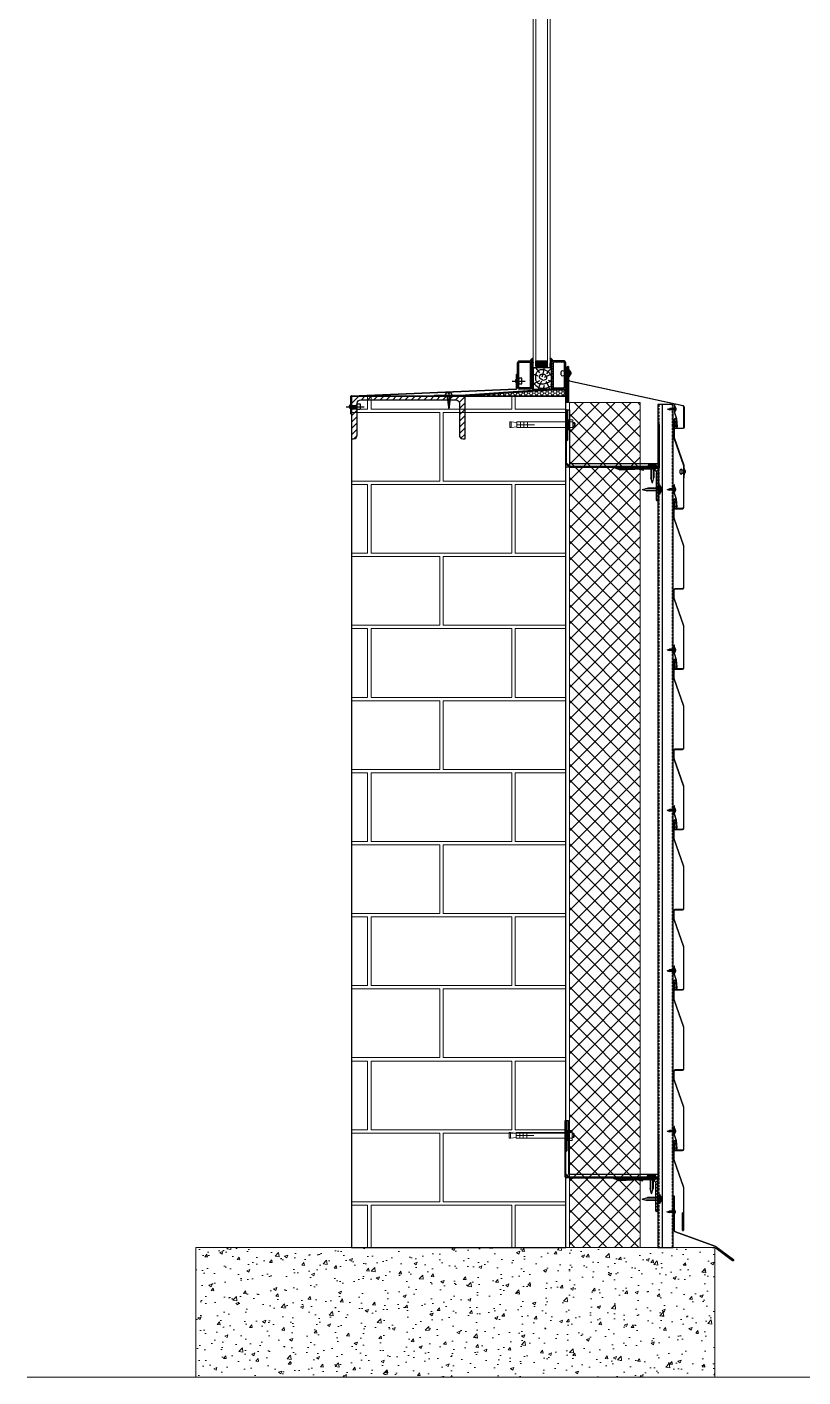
# Model space of a CAD drawing. Header units: millimetres. Extents: x 3616 to 17812, y 1698 to 9799.
# Drawn here: x 3616 to 4710, y 5411 to 7314 of the extents above; entities that cross this region are included whole.
import ezdxf

# ---------------------------------------------------------------- set-up
doc = ezdxf.new("R2010")
doc.units = ezdxf.units.MM
doc.linetypes.add('невидимая2', pattern=[4.7625, 3.175, -1.5875])
doc.linetypes.add('ОСЕВАЯ', pattern=[50.8, 31.75, -6.35, 6.35, -6.35])
for name, color, linetype, lineweight in [('1', 250, 'Continuous', 30), ('2', 5, 'Continuous', 30), ('3', 4, 'Continuous', 15), ('30', 233, 'Continuous', 5), ('4', 233, 'Continuous', 30), ('6', 191, 'Continuous', 30), ('An', 6, 'Continuous', 20), ('brackets 80х80', 250, 'Continuous', 30), ('d1', 4, 'Continuous', 5), ('foam', 3, 'Continuous', 5), ('hatch', 6, 'Continuous', 5), ('hidden', 30, 'невидимая2', 5), ('Siding', 3, 'Continuous', 30)]:
    doc.layers.add(name, color=color, linetype=linetype, lineweight=lineweight)
doc.layers.add('B', color=82, linetype='Continuous')
doc.layers.add('base', color=5, linetype='Continuous')
pattern_1 = [(45, (17875.88, 1174.1216), (-4.4194174, 4.4194174), [])]
pattern_2 = [(45, (1, 542.1392), (-0.56126601, 0.56126601), [])]
pattern_3 = [(45, (1, 592.1392), (-0.56126601, 0.56126601), [])]

# ---------------------------------------------------------------- blocks, each defined once
blk = doc.blocks.new('5х20')
blk.add_line((0, 5.1), (0, -5.1))
at = {"layer": 'base'}
for p, q in [((0, 2.5), (-20, 0)), ((0, 3.2), (0, -3.2)), ((0, -2.5), (-20, 0))]:
    blk.add_line(p, q, dxfattribs=at)
blk.add_lwpolyline([(4.4, -0.6), (2.5, -0.6), (2.5, 0.6), (4.4, 0.6)], dxfattribs=at)
for centre, start, end in [((-1.1, -0.4), 10.5848, 78.3684), ((-1.1, 0.4), 281.6316, 349.4152)]:
    blk.add_arc(centre, 5.6, start, end, dxfattribs=at)
at = {"layer": 'Siding'}
blk.add_line((4.4, 0), (-20, 0), dxfattribs=at)
blk = doc.blocks.new('I 16')
blk.add_lwpolyline([(-60, 0), (0, 0), (0, 160), (-60, 160), (-60, 157, 0.414214), (-55, 152), (-10, 152, -0.414214), (-5, 147), (-5, 13, -0.414214), (-10, 8), (-55, 8, 0.414214), (-60, 3)], format="xyb", close=True)
blk = doc.blocks.new('4a')
at = {"linetype": 'Continuous'}
h = blk.add_hatch(dxfattribs=at)
h.set_pattern_fill('ANSI31', color=256, scale=50, style=0)
h.set_pattern_definition(pattern_1)
h.paths.add_polyline_path([(39373.5, 1547.2, 0.414214), (39368.5, 1552.2), (39365.5, 1552.2), (39365.5, 1492.2), (39386.1, 1492.2), (39386.8, 1497.2), (39378.5, 1497.2, -0.414214), (39373.5, 1502.2)])
h = blk.add_hatch(dxfattribs=at)
h.set_pattern_fill('ANSI31', color=256, scale=50, style=0)
h.set_pattern_definition(pattern_1)
h.paths.add_polyline_path([(39525.5, 1552.2), (39522.5, 1552.2, 0.414214), (39517.5, 1547.2), (39517.5, 1502.2, -0.414214), (39512.5, 1497.2), (39390.1, 1497.2), (39390.8, 1492.2), (39525.5, 1492.2)])
at = {"layer": 'foam', "linetype": 'Continuous'}
h = blk.add_hatch(dxfattribs=at)
h.set_pattern_fill('HONEY', color=256, scale=20, style=0)
h.set_pattern_definition([(0, (17875.8797, 1174.1216), (3.75, 2.1650635), [2.5, -5]), (120, (17875.8797, 1174.1216), (-3.75, 2.16506351), [2.5, -5]), (60, (17875.8797, 1174.1216), (8e-09, 4.33012701), [-5, 2.5])])
h.paths.add_polyline_path([(39223.5, 1492.2), (39223.5, 1479.2, -0.414214), (39226.5, 1482.2), (39226.5, 1483.7), (39243.4, 1483.7), (39365.4, 1492.2)])
at = {"color": 3, "linetype": 'ОСЕВАЯ'}
for p, q in [((39533.2, 1507), (39507.8, 1507)), ((39533.2, 1507), (39514.9, 1507)), ((39299.2, 1470.8), (39280.9, 1470.8))]:
    blk.add_line(p, q, dxfattribs=at)
for p, q in [((39526, 1497), (39526, 1516.3)), ((39526.3, 1492.8), (39526.3, 1516.3)), ((39526.8, 1492.8), (39526.8, 1516.3)), ((39525.5, 1492.2), (39223.5, 1492.2)), ((39408.5, 1490.7), (39365.5, 1490.7)), ((39525.7, 1492.2), (39375.2, 1492.2)), ((39525.5, 1497), (39526, 1497)), ((39291.5, 1480.8), (39292, 1480.8)), ((39291.5, 1480.8), (39291.5, 1461.5)), ((39292, 1480.8), (39292, 1461.5)), ((39292.3, 1481.1), (39292.3, 1461.5)), ((39292.8, 1481.1), (39292.8, 1461.5))]:
    blk.add_line(p, q)
at = {"linetype": 'Continuous'}
for p, q in [((39243.3, 1483.7), (39365.3, 1492.2)), ((39243.5, 1482.2), (39365.5, 1490.7)), ((39525.5, 1492.2), (39293.4, 1482.2)), ((39525.9, 1491.7), (39293.4, 1481.7)), ((39408.5, 1492.2), (39408.5, 1490.7)), ((39226.5, 1483.7), (39243.5, 1483.7)), ((39226.5, 1483.7), (39226.5, 1482.2)), ((39226.5, 1482.2), (39243.5, 1482.2))]:
    blk.add_line(p, q, dxfattribs=at)
for points in [[(39528.3, 1507), (39528.3, 1506), (39527.3, 1504), (39526.8, 1504), (39526.8, 1505), (39517.5, 1505), (39517.5, 1503), (39513.5, 1503), (39513.5, 1511), (39517.5, 1511), (39517.5, 1509), (39526.8, 1509), (39526.8, 1510), (39527.3, 1510), (39528.3, 1508), (39528.3, 1507)], [(39294.3, 1470.8), (39294.3, 1471.8), (39293.3, 1473.8), (39292.8, 1473.8), (39292.8, 1472.8), (39289.5, 1472.8), (39289.5, 1474.8), (39285.5, 1474.8), (39285.5, 1466.8), (39289.5, 1466.8), (39289.5, 1468.8), (39292.8, 1468.8), (39292.8, 1467.8), (39293.3, 1467.8), (39294.3, 1469.8), (39294.3, 1470.8)]]:
    blk.add_lwpolyline(points)
for centre, radius, start, end in [((39526.1, 1516.3), 0.688, 0, 180), ((39526.1, 1516.3), 0.138, 0, 180), ((39525.7, 1492.8), 1.1, 270, 0), ((39525.7, 1492.8), 0.55, 270, 0), ((39293.4, 1481.1), 1.1, 90, 180), ((39293.4, 1481.1), 0.55, 90, 180), ((39292.1, 1461.5), 0.688, 180, 0), ((39292.1, 1461.5), 0.138, 180, 0)]:
    blk.add_arc(centre, radius, start, end)
at = {"linetype": 'Continuous', "rotation": 270}
blk.add_blockref('I 16', (39365.5, 1492.2), dxfattribs=at)
at = {"rotation": 270}
blk.add_blockref('5х20', (39388.5, 1490.7), dxfattribs=at)
blk = doc.blocks.new('wind det')
h = blk.add_hatch()
h.set_pattern_fill('LINE', color=256, scale=0.5, angle=45, style=0)
h.set_pattern_definition([(135, (189169.0732, -31589.4745), (1.122532015, 1.122532015), [])])
h.paths.add_polyline_path([(39219.5, 1501.2), (39223.5, 1501.2), (39223.5, 1489.7), (39223.5, 1471.2), (39219.5, 1471.2)])
for points in [[(39223.5, 1467.2), (39219.5, 1471.2), (39223.5, 1471.2)], [(39249.5, 1452.2), (39249.5, 1449.2), (39265.5, 1449.2), (39265.5, 1452.2)]]:
    blk.add_hatch(color=256).paths.add_polyline_path(points)
h = blk.add_hatch()
h.set_pattern_fill('ANSI31', color=256, scale=20, style=0)
h.set_pattern_definition([(45, (17155.2826, 1174.1216), (-1.76776695, 1.76776695), [])])
h.paths.add_polyline_path([(39243.5, 1465.2), (39243.4, 1465.7), (39243.4, 1466.6), (39243.5, 1467), (39243.5, 1475.7), (39243.5, 1479.2, 0.414214), (39240.5, 1482.2), (39226.5, 1482.2, 0.414214), (39223.5, 1479.2), (39223.5, 1445.2, 0.414214), (39226.5, 1442.2), (39240.5, 1442.2, 0.414214), (39243.5, 1445.2)])
h.paths.add_polyline_path([(39241.5, 1445.2, -0.414214), (39240.5, 1444.2), (39226.5, 1444.2, -0.414214), (39225.5, 1445.2), (39225.5, 1479.2, -0.414214), (39226.5, 1480.2), (39240.5, 1480.2, -0.414214), (39241.5, 1479.2)], flags=16)
h.paths.add_polyline_path([(39273.5, 1479.2, -0.414214), (39274.5, 1480.2), (39288.5, 1480.2, -0.414214), (39289.5, 1479.2), (39289.5, 1474), (39291.5, 1474.2), (39291.5, 1479.2, 0.414214), (39288.5, 1482.2), (39278.4, 1482.2), (39274.5, 1482.2, 0.414214), (39271.5, 1479.2), (39271.5, 1452.2), (39271.5, 1445.2, 0.414214), (39274.5, 1442.2), (39288.5, 1442.2, 0.414214), (39291.5, 1445.2), (39291.5, 1465.5), (39291.5, 1470.2), (39289.5, 1470.5), (39289.5, 1445.2, -0.414214), (39288.5, 1444.2), (39275.5, 1444.2), (39274.5, 1444.2, -0.414214), (39273.5, 1445.2)])
h.paths.add_polyline_path([(39229.5, 1470.6), (39237.5, 1470.6), (39237.5, 1464.6), (39229.5, 1464.6)], flags=8)
h = blk.add_hatch()
h.set_pattern_fill('NET', color=256, scale=0.5, angle=45, style=0)
h.set_pattern_definition([(225, (91617.4024, -24835.7058), (1.122532015, -1.122532015), []), (315, (91617.4024, -24835.7058), (1.122532015, 1.122532015), [])])
h.paths.add_polyline_path([(39269.5, 1452.2), (39271.5, 1452.2), (39271.5, 1479.2), (39271.5, 1482.2), (39269.5, 1482.2)])
h = blk.add_hatch()
h.set_pattern_fill('NET', color=256, scale=0.1, angle=-135, style=0)
h.set_pattern_definition([(135, (189169.07324, -31589.97448), (0.224506403, 0.224506403), []), (45, (189169.07324, -31589.97448), (0.224506403, -0.224506403), [])])
h.paths.add_polyline_path([(39243.5, 1452.2), (39245.5, 1452.2), (39245.5, 1438.7, -0.414214), (39242, 1442.2), (39243.5, 1442.2)])
h = blk.add_hatch()
h.set_pattern_fill('NET', color=256, scale=0.1, angle=-135, style=0)
h.set_pattern_definition([(135, (189170.07324, -31589.97448), (0.224506403, 0.224506403), []), (45, (189170.07324, -31589.97448), (0.224506403, -0.224506403), [])])
h.paths.add_polyline_path([(39271.5, 1442.2), (39273, 1442.2, -0.414214), (39269.5, 1438.7), (39269.5, 1452.2), (39271.5, 1452.2)])
at = {"layer": 'foam'}
h = blk.add_hatch(dxfattribs=at)
h.set_pattern_fill('HEX', color=256, scale=0.15, angle=-90, style=0)
h.set_pattern_definition([(90, (91617.4024, -24835.7058), (-0.824889, 1e-16), [0.47625, -0.9525]), (210, (91617.4024, -24835.7058), (0.4124445, -0.714374829), [0.47625, -0.9525]), (150, (91617.4024, -24835.2295), (-0.4124445, -0.714374829), [0.47625, -0.9525])])
h.paths.add_polyline_path([(39265.5, 1442.2), (39265.5, 1449.2), (39249.5, 1449.2), (39249.5, 1442.2)])
for p, q in [((39219.5, 1471.2), (39223.5, 1467.2)), ((39245.5, 1452.2), (39269.5, 1452.2)), ((39249.5, 1449.2), (39265.5, 1449.2)), ((39265.5, 1449.2), (39265.5, 1442.2)), ((39271.5, 1452.2), (39271.5, 1442.2)), ((39242, 1442.2), (39243.5, 1442.2)), ((39265.5, 1442.2), (39249.5, 1442.2)), ((39273, 1442.2), (39271.5, 1442.2))]:
    blk.add_line(p, q)
for points in [[(39223.5, 1471.2), (39219.5, 1471.2), (39219.5, 1501.2), (39223.5, 1501.2)], [(39243.5, 1452.2), (39269.5, 1452.2), (39269.5, 1482.2), (39243.5, 1482.2)], [(39271.5, 1452.2), (39269.5, 1452.2), (39269.5, 1482.2), (39271.5, 1482.2)]]:
    blk.add_lwpolyline(points, close=True)
for points in [[(39240.5, 1442.2, 0.414214), (39243.5, 1445.2), (39243.5, 1479.2, 0.414214), (39240.5, 1482.2), (39226.5, 1482.2, 0.414214), (39223.5, 1479.2), (39223.5, 1445.2, 0.414214), (39226.5, 1442.2)], [(39240.5, 1444.2, 0.414214), (39241.5, 1445.2), (39241.5, 1479.2, 0.414214), (39240.5, 1480.2), (39226.5, 1480.2, 0.414214), (39225.5, 1479.2), (39225.5, 1445.2, 0.414214), (39226.5, 1444.2)]]:
    blk.add_lwpolyline(points, format="xyb", close=True)
blk.add_lwpolyline([(39241.5, 1475.7), (39241.5, 1478.2)])
for points in [[(39278.4, 1482.2), (39288.5, 1482.2, -0.414214), (39291.5, 1479.2), (39291.5, 1445.2, -0.414214), (39288.5, 1442.2), (39274.5, 1442.2, -0.414214), (39271.5, 1445.2), (39271.5, 1479.2, -0.414214), (39274.5, 1482.2), (39278.4, 1482.2)], [(39275.5, 1444.2), (39274.5, 1444.2, -0.414214), (39273.5, 1445.2), (39273.5, 1479.2, -0.414214), (39274.5, 1480.2), (39288.5, 1480.2, -0.414214), (39289.5, 1479.2), (39289.5, 1445.2, -0.414214), (39288.5, 1444.2), (39275.5, 1444.2)]]:
    blk.add_lwpolyline(points, format="xyb")
for centre, radius, start, end in [((39240.5, 1479.2), 3, 360, 90), ((39245.5, 1442.2), 3.5, 180, 270), ((39269.5, 1442.2), 3.5, 270, 0)]:
    blk.add_arc(centre, radius, start, end)
at = {"layer": '3'}
for p, q in [((39245.5, 1452.2), (39245.5, 892.2)), ((39249.5, 1452.2), (39249.5, 892.2)), ((39265.5, 1452.2), (39265.5, 892.2)), ((39269.5, 1452.2), (39269.5, 892.2))]:
    blk.add_line(p, q, dxfattribs=at)
at = {"layer": 'B', "linetype": 'ByBlock'}
blk.add_lwpolyline([(39256.9, 1475.3), (39257.7, 1475.3), (39258.6, 1475.3), (39259.5, 1475.1), (39260.4, 1474.9), (39261.2, 1474.6), (39262, 1474.3), (39262.7, 1473.8), (39263.4, 1473.3), (39264, 1472.7), (39264.5, 1472), (39264.9, 1471.2), (39265.2, 1470.4), (39265.5, 1469.5), (39265.7, 1468.5), (39265.8, 1467.4), (39265.9, 1466.3), (39265.9, 1465.2), (39265.8, 1464), (39265.6, 1462.8), (39265.4, 1461.6), (39265.1, 1460.5), (39264.7, 1459.4), (39264.2, 1458.3), (39263.5, 1457.4), (39262.8, 1456.6), (39261.9, 1455.9), (39261, 1455.4), (39260, 1454.9), (39259, 1454.6), (39258, 1454.4), (39256.9, 1454.3), (39255.9, 1454.3), (39254.9, 1454.4), (39253.9, 1454.6), (39252.9, 1454.9), (39252, 1455.3), (39251, 1455.8), (39250.2, 1456.3), (39249.3, 1457), (39248.4, 1457.7), (39247.6, 1458.4), (39246.8, 1459.2), (39246, 1460.1), (39245.3, 1461), (39244.7, 1461.9), (39244.2, 1462.9), (39243.8, 1463.8), (39243.5, 1464.7), (39243.4, 1465.7), (39243.4, 1466.6), (39243.5, 1467.4), (39243.7, 1468.3), (39244.1, 1469), (39244.5, 1469.8), (39244.9, 1470.4), (39245.4, 1471), (39246, 1471.5), (39246.6, 1472), (39247.2, 1472.4), (39247.9, 1472.7), (39248.5, 1473), (39249.2, 1473.2), (39249.9, 1473.5), (39250.7, 1473.8), (39251.4, 1474), (39252.1, 1474.3), (39252.9, 1474.5), (39253.6, 1474.8), (39254.4, 1475), (39255.2, 1475.1), (39256, 1475.2)], close=True, dxfattribs=at)
at = {"layer": 'B'}
blk.add_lwpolyline([(39243.5, 1452.2), (39269.5, 1452.2), (39269.5, 1482.2), (39243.5, 1482.2)], close=True, dxfattribs=at)
at = {"layer": 'B', "linetype": 'ByBlock'}
for points in [[(39243.5, 1477.6), (39244.2, 1478.1), (39245.8, 1479.1), (39247.5, 1479.9), (39249.2, 1480.4), (39250.8, 1480.8), (39252.4, 1481.1), (39254, 1481.3), (39255.5, 1481.4), (39257, 1481.3), (39258.4, 1481.1), (39259.7, 1480.8), (39261, 1480.4), (39262.2, 1479.8), (39263.4, 1479.1), (39264.5, 1478.3), (39265.5, 1477.4), (39266.4, 1476.5), (39267.3, 1475.4), (39268, 1474.4), (39268.7, 1473.3), (39269.2, 1472.2), (39269.5, 1471.6)], [(39245.2, 1474.8), (39243.5, 1476.6)], [(39248.2, 1469.4), (39243.5, 1470.8)], [(39251.5, 1471.6), (39249, 1476.1), (39247.3, 1480), (39246.6, 1482.2)], [(39255.3, 1469.9), (39257, 1469.1), (39258.3, 1468.3), (39259.3, 1467.5), (39259.9, 1466.7), (39260.3, 1465.9), (39260.5, 1465.1), (39260.5, 1464.4), (39260.4, 1463.8), (39260.3, 1463.2), (39260.1, 1462.7), (39259.8, 1462.3), (39259.5, 1461.9), (39259.2, 1461.6), (39258.7, 1461.3), (39258.3, 1461.1), (39257.8, 1461), (39257.2, 1460.9), (39256.6, 1460.9), (39255.9, 1460.9), (39255.3, 1460.9), (39254.6, 1461), (39254, 1461.2), (39253.4, 1461.4), (39252.9, 1461.6), (39252.4, 1461.9), (39252, 1462.3), (39251.6, 1462.7), (39251.3, 1463.2), (39251.1, 1463.7), (39250.9, 1464.2), (39250.8, 1464.8), (39250.7, 1465.5), (39250.6, 1466.1), (39250.7, 1466.8), (39250.9, 1467.5), (39251.3, 1468.2), (39251.8, 1468.7), (39252.7, 1469.2), (39253.8, 1469.6), (39255.3, 1469.9)], [(39253.9, 1477.1), (39255.2, 1482.2)], [(39257.5, 1471), (39259.6, 1474.7), (39261, 1478.1), (39261.9, 1481.2), (39262.1, 1482.2)], [(39260.4, 1470.4), (39266.2, 1473.2), (39269.5, 1476.7)], [(39253.4, 1465.4), (39246.6, 1462.2), (39243.5, 1462.1)], [(39250.4, 1460.6), (39249.4, 1459), (39248.4, 1457.6), (39247.4, 1456.5), (39246.5, 1455.6), (39245.7, 1454.7), (39245, 1453.9), (39244.3, 1453.1), (39243.7, 1452.2)], [(39257, 1464.9), (39255.3, 1460.5), (39254.3, 1456.3), (39253.9, 1452.3), (39253.9, 1452.2)], [(39260.1, 1459.2), (39265.1, 1452.7), (39265.2, 1452.2)], [(39262.3, 1463.9), (39264.1, 1463), (39265.5, 1462.5), (39266.6, 1462.1), (39267.6, 1462), (39268.5, 1462.1), (39269.5, 1462.5)], [(39269.5, 1454.3), (39269.2, 1453.8), (39268.5, 1452.6), (39268.2, 1452.2)]]:
    blk.add_lwpolyline(points, dxfattribs=at)
blk = doc.blocks.new('К3')
at = {"layer": 'hatch'}
h = blk.add_hatch(dxfattribs=at)
h.set_pattern_fill('ANSI31', color=256, scale=0.25, style=0)
h.set_pattern_definition([(225, (-4367.9386, 16477.5957), (0.561266008, -0.561266008), [])])
h.paths.add_polyline_path([(9280.7, 1297.2), (9220.7, 1297.2), (9220.7, 1253.2), (9219.5, 1253.2), (9219.5, 1297.2), (9219.5, 1298.4), (9280.7, 1298.4)])
h = blk.add_hatch(dxfattribs=at)
h.set_pattern_fill('ANSI31', color=256, scale=0.25, style=0)
h.set_pattern_definition(pattern_3)
h.paths.add_polyline_path([(9221.7, 1297.2), (9221.7, 1290.7), (9220.7, 1290.7), (9220.7, 1297.2)])
h = blk.add_hatch(dxfattribs=at)
h.set_pattern_fill('ANSI31', color=256, scale=0.25, style=0)
h.set_pattern_definition(pattern_2)
edge = h.paths.add_edge_path()
edge.add_line((9230.3, 1166.2), (9225.2, 1166.2))
edge.add_line((9225.2, 1166.2), (9220.7, 1172.2))
edge.add_line((9220.7, 1172.2), (9220.7, 1231.8))
edge.add_arc((9218.7, 1231.8), 2, 0, 18.1873)
edge.add_line((9220.6, 1232.5), (9217.8, 1240.3))
edge.add_arc((9219.7, 1240.9), 2, 176.1109, 198.1873, ccw=False)
edge.add_line((9217.7, 1241.1), (9218.5, 1267))
edge.add_line((9218.5, 1267), (9216.7, 1275.5))
edge.add_line((9216.7, 1275.5), (9217.7, 1275.7))
edge.add_line((9217.7, 1275.7), (9219.5, 1267))
edge.add_line((9219.5, 1267), (9218.7, 1241))
edge.add_arc((9219.7, 1240.9), 1, 176.1109, 198.1873)
edge.add_line((9218.8, 1240.6), (9221.6, 1232.8))
edge.add_arc((9218.7, 1231.8), 3, 0, 18.1873, ccw=False)
edge.add_line((9221.7, 1231.8), (9221.7, 1172.6))
edge.add_line((9221.7, 1172.6), (9225.7, 1167.2))
edge.add_line((9225.7, 1167.2), (9230.3, 1167.2))
edge.add_line((9230.3, 1167.2), (9230.3, 1166.2))
h = blk.add_hatch(dxfattribs=at)
h.set_pattern_fill('ANSI31', color=256, scale=0.25, style=0)
h.set_pattern_definition(pattern_3)
h.paths.add_polyline_path([(9220.7, 1277.2), (9221.7, 1277.2), (9221.7, 1285.7), (9220.7, 1285.7)])
h = blk.add_hatch(dxfattribs=at)
h.set_pattern_fill('ANSI31', color=256, scale=0.25, style=0)
h.paths.add_polyline_path([(9258.3, 1167.2), (9265.7, 1167.2), (9265.7, 1166.2), (9258.3, 1166.2)])
h = blk.add_hatch(dxfattribs=at)
h.set_pattern_fill('ANSI31', color=256, scale=0.25, style=0)
h.set_pattern_definition(pattern_2)
h.paths.add_polyline_path([(9293.7, 1167.2), (9301.7, 1167.2), (9301.7, 1166.2), (9293.7, 1166.2)])
at = {"layer": '2'}
blk.add_lwpolyline([(9280.7, 1297.2), (9220.7, 1297.2), (9220.7, 1253.2), (9219.5, 1253.2), (9219.5, 1297.2), (9219.5, 1298.4), (9280.7, 1298.4)], close=True, dxfattribs=at)
at = {"layer": 'brackets 80х80'}
blk.add_line((9221.7, 1297.2), (9221.7, 1172.6), dxfattribs=at)
for points in [[(9220.7, 1297.2), (9220.7, 1168.2, 0.414214), (9222.7, 1166.2), (9301.7, 1166.2), (9301.7, 1171.2), (9225.7, 1171.2), (9225.7, 1297.2)], [(9230.3, 1166.2), (9230.3, 1166.2), (9230.3, 1166.2), (9230.3, 1166.2), (9230.3, 1166.2), (9225.2, 1166.2), (9220.7, 1172.2), (9220.7, 1231.8, 0.079524), (9220.6, 1232.5), (9217.8, 1240.3, -0.096626), (9217.7, 1241.1), (9218.5, 1267), (9216.7, 1275.5), (9217.7, 1275.7), (9219.5, 1267), (9218.7, 1241, 0.096626), (9218.8, 1240.6), (9221.6, 1232.8, -0.079524), (9221.7, 1231.8), (9221.7, 1172.6), (9225.7, 1167.2), (9230.3, 1167.2)]]:
    blk.add_lwpolyline(points, format="xyb", close=True, dxfattribs=at)
for points in [[(9221.7, 1297.2), (9221.7, 1290.7), (9220.7, 1290.7), (9220.7, 1297.2)], [(9220.7, 1277.2), (9221.7, 1277.2), (9221.7, 1285.7), (9220.7, 1285.7)], [(9258.3, 1167.2), (9265.7, 1167.2), (9265.7, 1166.2), (9258.3, 1166.2)], [(9293.7, 1167.2), (9301.7, 1167.2), (9301.7, 1166.2), (9293.7, 1166.2)]]:
    blk.add_lwpolyline(points, close=True, dxfattribs=at)
for points in [[(9218.5, 1264.3), (9217.6, 1263.1), (9216.7, 1242.2), (9217.7, 1241.1)], [(9225.7, 1167.2), (9301.7, 1167.2)]]:
    blk.add_lwpolyline(points, dxfattribs=at)
blk.add_lwpolyline([(9301.7, 1168.7), (9259.2, 1168.7, 0.414214), (9257.7, 1167.2), (9257.7, 1167.2)], format="xyb", dxfattribs=at)
blk = doc.blocks.new('L')
at = {"layer": 'hatch'}
h = blk.add_hatch(dxfattribs=at)
h.set_pattern_fill('ANSI31', color=256, style=0)
h.set_pattern_definition([(225, (18.81922, -138.920135), (-0.04490128, 0.04490128), [])])
edge = h.paths.add_edge_path()
edge.add_line((0.1, 0.21), (0.1, 0.964))
edge.add_arc((0.064, 0.964), 0.036, 0, 90)
edge.add_line((0.064, 1), (0.04, 1))
edge.add_line((0.04, 1), (0.04, 0.04))
edge.add_line((0.04, 0.04), (1, 0.04))
edge.add_line((1, 0.04), (1, 0.064))
edge.add_arc((0.964, 0.064), 0.036, 0, 90)
edge.add_line((0.964, 0.1), (0.21, 0.1))
edge.add_arc((0.21, 0.21), 0.11, 180, 270, ccw=False)
at = {"layer": '2'}
for p, q in [((0.04, 0.04), (0.04, 1)), ((0.064, 1), (0.04, 1)), ((0.1, 0.21), (0.1, 0.964)), ((1, 0.04), (0.04, 0.04)), ((0.964, 0.1), (0.21, 0.1)), ((1, 0.04), (1, 0.064))]:
    blk.add_line(p, q, dxfattribs=at)
for centre, radius, start, end in [((0.064, 0.964), 0.036, 0, 90), ((0.21, 0.21), 0.11, 180, 270), ((0.964, 0.064), 0.036, 0, 90)]:
    blk.add_arc(centre, radius, start, end, dxfattribs=at)
blk = doc.blocks.new('2')
at = {"layer": '2'}
for p, q in [((-0.5, 1.75), (0.5, 1.75)), ((0.34, -0.52), (-0.34, -0.52))]:
    blk.add_line(p, q, dxfattribs=at)
blk.add_lwpolyline([(1.12, 0), (-1.12, 0), (-1.12, -0.13, 0.414214), (-1, -0.25), (1, -0.25, 0.414214), (1.12, -0.13)], format="xyb", close=True, dxfattribs=at)
blk.add_lwpolyline([(-0.5, 0), (0.5, 0), (0.5, 1), (-0.5, 1)], close=True, dxfattribs=at)
for centre, radius, start, end in [((-0.5, 1.38), 0.375, 90, 270), ((0.5, 1.38), 0.375, 270, 90), ((0, 0.55), 1.13, 225.3254, 252.5561), ((0, 0.55), 1.13, 287.4439, 314.6746)]:
    blk.add_arc(centre, radius, start, end, dxfattribs=at)
blk = doc.blocks.new('deco')
at = {"layer": '3'}
for p, q in [((-0.29, 0), (-0.29, 1.2)), ((0.29, 0), (0.29, 1.2))]:
    blk.add_line(p, q, dxfattribs=at)
at = {"layer": '4'}
for p, q in [((0, 1.48), (-0.5, 1)), ((0, 1.48), (0.5, 1)), ((-0.5, 0), (-0.5, 1)), ((0.5, 0), (-0.5, 0)), ((0.5, 0), (0.5, 1)), ((1.52, 0), (-1.52, 0)), ((-1.52, 0), (-1.52, -0.11)), ((-1.52, -0.11), (1.52, -0.11)), ((-0.08, -0.23), (-0.46, -0.23)), ((0.08, -0.17), (-0.08, -0.17)), ((-0.08, -0.17), (-0.08, -0.23)), ((0.08, -0.23), (0.08, -0.17)), ((0.46, -0.23), (0.08, -0.23)), ((1.52, -0.11), (1.52, 0))]:
    blk.add_line(p, q, dxfattribs=at)
for major_axis, start_param, end_param in [((-1.52, 0), 0.791077, 1.266344), ((1.52, 0), -1.266344, -0.791077)]:
    blk.add_ellipse((0, 0.24), major_axis=major_axis, ratio=0.329918, start_param=start_param, end_param=end_param, dxfattribs=at)
blk = doc.blocks.new('8х70')
at = {"layer": 'An'}
for p, q in [((-4, 3), (-4, 9)), ((-4, 2.6), (-4, 3)), ((-4, 1), (-4, 1.6)), ((-3, 11), (-2, 12)), ((-2, 12), (2, 12)), ((3, 11), (2, 12)), ((4, 3), (4, 9)), ((4, 2.4), (4, 3)), ((4, 1), (4, 1.4)), ((-4, -55), (4, -55)), ((0, -70), (0, -45)), ((-4, -60), (4, -60)), ((-4, -65), (4, -65)), ((-4, -78), (-3, -70)), ((4, -78), (3, -70))]:
    blk.add_line(p, q, dxfattribs=at)
at = {"layer": 'An', "lineweight": 5}
for p, q in [((-2, 12), (-2, 9)), ((2, 12), (2, 9))]:
    blk.add_line(p, q, dxfattribs=at)
at = {"layer": 'An'}
for points in [[(-7.6, 0), (7.6, 0), (7.6, 1), (-7.6, 1)], [(-7, 3), (7, 3), (7, 9), (-7, 9)], [(-4, 0), (4, 0), (4, -70), (-4, -70)], [(-3, 9), (3, 9), (3, 11), (-3, 11)], [(-4, -80), (4, -80), (4, -78), (-4, -78)]]:
    blk.add_lwpolyline(points, close=True, dxfattribs=at)
for points in [[(-7, 3), (0, 2), (0, 1), (-7, 2), (-7, 3)], [(0, 3), (7, 2), (7, 1), (0, 2), (0, 3)]]:
    blk.add_lwpolyline(points, dxfattribs=at)

msp = doc.modelspace()

# ---------------------------------------------------------------- hatches: boundary and pattern name
at = {"layer": '30', "lineweight": 5}
h = msp.add_hatch(dxfattribs=at)
h.set_pattern_fill('ANSI37', color=256, scale=5, style=0)
h.set_pattern_definition([(45, (11454.455, 5801.26), (-11.22532, 11.22532), []), (135, (11454.455, 5801.26), (-11.22532, -11.22532), [])])
h.paths.add_polyline_path([(4380.4, 6784.4), (4480.4, 6784.4), (4480.4, 5593.4), (4380.4, 5593.4)])
at = {"layer": 'foam'}
h = msp.add_hatch(dxfattribs=at)
h.set_pattern_fill('CROSS', color=256, scale=0.05, style=0)
h.set_pattern_definition([(0, (-3389.41136, 5715.22932), (0.3175, 0.3175), [0.15875, -0.47625]), (90, (-3389.33198, 5715.14995), (-0.3175, 0.3175), [0.15875, -0.47625])])
edge = h.paths.add_edge_path()
edge.add_ellipse((4376.4, 6831.2), major_axis=(0, 3.53), ratio=0.280419, start_angle=0, end_angle=360)
at = {"layer": 'hatch'}
h = msp.add_hatch(dxfattribs=at)
h.set_pattern_fill('AR-B816C', color=253, scale=0.5, style=0)
h.set_pattern_definition([(0, (-1080.8, 5754.46), (101.6, 101.6), [198.4375, -4.7625]), (0, (-1182.4, 5759.22), (101.6, 101.6), [198.4375, -4.7625]), (90, (-1080.8, 5754.46), (-101.6, 101.6), [-106.3625, 96.8375]), (90, (-1085.56, 5754.46), (-101.6, 101.6), [-106.3625, 96.8375])])
h.paths.add_polyline_path([(4073.4, 5593.4), (4375.4, 5593.4), (4375.4, 6793.4), (4073.4, 6793.4)])
h = msp.add_hatch(dxfattribs=at)
h.set_pattern_fill('AR-CONC', color=256, scale=0.25, style=0)
h.set_pattern_definition([(50, (3220.11, 5683.683), (45.5462, -3.9848), [4.7625, -52.3875]), (355, (3220.11, 5683.683), (-8.8107, 47.7642), [3.81, -41.91]), (100.451, (3223.904, 5683.35), (36.7356, 43.7792), [4.0475, -44.5225]), (46.184, (3220.11, 5696.38), (67.7698, -10.5106), [7.1437, -78.5812]), (96.6356, (3225.756, 5695.51), (59.351, 61.8564), [6.0712, -66.7837]), (351.184, (3220.11, 5696.38), (59.351, 61.8563), [5.715, -62.865]), (21, (3226.46, 5693.208), (37.9037, -25.5664), [4.7625, -52.3875]), (326, (3226.46, 5693.208), (15.4505, 46.047), [3.81, -41.91]), (71.4514, (3229.617, 5691.077), (53.3541, 20.4807), [4.0475, -44.5225]), (37.5, (3220.108, 5683.683), (0.77215, 21.13876), [0, -41.402, 0, -42.545, 0, -42.06875]), (7.5, (3220.108, 5683.683), (16.7049, 25.04514), [0, -24.257, 0, -40.4495, 0, -16.03375]), (327.5, (3205.948, 5683.683), (33.89765, -1.43219), [0, -15.875, 0, -49.53, 0, -65.7225]), (317.5, (3199.598, 5683.683), (37.0323, 6.3566), [0, -20.6375, 0, -32.893, 0, -46.6725])])
h.paths.add_polyline_path([(3853.9, 5410.6), (4585.6, 5410.6), (4585.6, 5593.1), (3853.9, 5593.1)])

# ---------------------------------------------------------------- linework, layer by layer
at = {"color": 253}
msp.add_lwpolyline([(4073.4, 5593.4), (4375.4, 5593.4), (4375.4, 6793.4), (4073.4, 6793.4)], close=True, dxfattribs=at)
at = {"color": 1}
for points in [[(4542.1, 6678.4), (4542.1, 6696), (4528.6, 6735), (4528.6, 6748), (4528.6, 6760.5), (4528.6, 6760.5, -1), (4530.6, 6760.5), (4531.3, 6754.6, -0.079849), (4531.2, 6753.1, 0.012939), (4530.8, 6752, 0.242715), (4530.8, 6750.6, 0.256034), (4532, 6750, 0.412321), (4533, 6751), (4531.9, 6761.5), (4529.3, 6770.1, -0.074412), (4529.1, 6771), (4529.1, 6781.8), (4528.6, 6781.8), (4528.6, 6771, 0.074412), (4528.8, 6770), (4531.4, 6761.4), (4532.5, 6750.9, -0.398209), (4532, 6750.5, -0.253287), (4531.3, 6750.9, -0.247026), (4531.2, 6751.8, -0.013633), (4531.6, 6753, 0.081757), (4531.8, 6754.7), (4531.1, 6760.5, 0.990058), (4528.1, 6760.5), (4528.1, 6748), (4528.1, 6734.9), (4541.6, 6695.9), (4541.6, 6678.4)], [(4527.6, 6746.5), (4527.6, 6734.8), (4541.1, 6695.8), (4541.1, 6636.5, -0.404656), (4540.1, 6635.4), (4528.6, 6635.2), (4528.6, 6640.6), (4529, 6641.6), (4529, 6645.1), (4528.5, 6645.1), (4528.5, 6641.7), (4528.1, 6640.7), (4528.1, 6634.7), (4540.1, 6634.9, 0.405546), (4541.6, 6636.5), (4541.6, 6695.9), (4541.6, 6695.9), (4528.1, 6734.9), (4528.1, 6746.5)], [(4528.1, 6668.5), (4528.1, 6657.7, 0.074412), (4528.3, 6656.7), (4530.9, 6648.1), (4532, 6637.6, -0.398209), (4531.5, 6637.2, -0.253287), (4530.8, 6637.6, -0.247026), (4530.7, 6638.5, -0.013633), (4531.1, 6639.7, 0.081757), (4531.3, 6641.4), (4530.6, 6647.2, 0.990058), (4527.6, 6647.2), (4527.6, 6634.7), (4527.6, 6621.6), (4541.1, 6582.6), (4541.1, 6523.1, -0.377396), (4540, 6522.2), (4529.3, 6522, 0.413519), (4527.6, 6520.3), (4527.6, 6508.6), (4541.1, 6469.6), (4541.1, 6410.3, -0.404656), (4540.1, 6409.2), (4528.6, 6409), (4528.6, 6414.4), (4529, 6415.4), (4529, 6418.9), (4528.5, 6418.9), (4528.5, 6415.5), (4528.1, 6414.5), (4528.1, 6408.5), (4540.1, 6408.7, 0.405546), (4541.6, 6410.3), (4541.6, 6469.7), (4541.6, 6469.7), (4528.1, 6508.7), (4528.1, 6520.3), (4528.1, 6520.3, -0.414214), (4529.3, 6521.5), (4540, 6521.7), (4540, 6521.7, 0.382843), (4541.6, 6523.1), (4541.6, 6582.7), (4528.1, 6621.7), (4528.1, 6634.7), (4528.1, 6647.2), (4528.1, 6647.2, -1), (4530.1, 6647.2), (4530.8, 6641.4, -0.079849), (4530.7, 6639.8, 0.012939), (4530.3, 6638.7, 0.242715), (4530.3, 6637.3, 0.256034), (4531.5, 6636.7, 0.412321), (4532.5, 6637.7), (4531.4, 6648.2), (4528.8, 6656.8, -0.074412), (4528.6, 6657.7), (4528.6, 6668.5)], [(4528.1, 6442.3), (4528.1, 6431.5, 0.074412), (4528.3, 6430.5), (4530.9, 6421.9), (4532, 6411.5, -0.398209), (4531.5, 6411, -0.253287), (4530.8, 6411.4, -0.247026), (4530.7, 6412.3, -0.013633), (4531.1, 6413.5, 0.081757), (4531.3, 6415.2), (4530.6, 6421, 0.990058), (4527.6, 6421), (4527.6, 6408.5), (4527.6, 6395.4), (4541.1, 6356.4), (4541.1, 6297, -0.377396), (4540, 6296), (4529.3, 6295.8, 0.413519), (4527.6, 6294.1), (4527.6, 6282.4), (4541.1, 6243.4), (4541.1, 6184.1, -0.404656), (4540.1, 6183), (4528.6, 6182.8), (4528.6, 6188.2), (4529, 6189.2), (4529, 6192.7), (4528.5, 6192.7), (4528.5, 6189.3), (4528.1, 6188.3), (4528.1, 6182.3), (4540.1, 6182.5, 0.405546), (4541.6, 6184.1), (4541.6, 6243.5), (4541.6, 6243.5), (4528.1, 6282.5), (4528.1, 6294.1), (4528.1, 6294.1, -0.414214), (4529.3, 6295.3), (4540, 6295.5), (4540, 6295.5, 0.382843), (4541.6, 6296.9), (4541.6, 6356.5), (4528.1, 6395.5), (4528.1, 6408.5), (4528.1, 6421), (4528.1, 6421, -1), (4530.1, 6421), (4530.8, 6415.2, -0.079849), (4530.7, 6413.7, 0.012939), (4530.3, 6412.5, 0.242715), (4530.3, 6411.2, 0.256034), (4531.5, 6410.5, 0.412321), (4532.5, 6411.5), (4531.4, 6422), (4528.8, 6430.7, -0.074412), (4528.6, 6431.5), (4528.6, 6442.3)], [(4528.1, 6216.1), (4528.1, 6205.4, 0.074412), (4528.3, 6204.3), (4530.9, 6195.7), (4532, 6185.3, -0.398209), (4531.5, 6184.8, -0.253287), (4530.8, 6185.2, -0.247026), (4530.7, 6186.2, -0.013633), (4531.1, 6187.3, 0.081757), (4531.3, 6189.1), (4530.6, 6194.8, 0.990058), (4527.6, 6194.8), (4527.6, 6182.3), (4527.6, 6169.2), (4541.1, 6130.2), (4541.1, 6070.8, -0.377396), (4540, 6069.8), (4529.3, 6069.7, 0.413519), (4527.6, 6068), (4527.6, 6056.2), (4541.1, 6017.2), (4541.1, 5957.9, -0.404656), (4540.1, 5956.8), (4528.6, 5956.6), (4528.6, 5962), (4529, 5963), (4529, 5966.5), (4528.5, 5966.5), (4528.5, 5963.1), (4528.1, 5962.1), (4528.1, 5956.1), (4540.1, 5956.3, 0.405546), (4541.6, 5957.9), (4541.6, 6017.3), (4541.6, 6017.3), (4528.1, 6056.3), (4528.1, 6068), (4528.1, 6068, -0.414214), (4529.3, 6069.2), (4540, 6069.3), (4540, 6069.3, 0.382843), (4541.6, 6070.8), (4541.6, 6130.3), (4528.1, 6169.3), (4528.1, 6182.3), (4528.1, 6194.8), (4528.1, 6194.8, -1), (4530.1, 6194.8), (4530.8, 6189, -0.079849), (4530.7, 6187.5, 0.012939), (4530.3, 6186.3, 0.242715), (4530.3, 6185, 0.256034), (4531.5, 6184.3, 0.412321), (4532.5, 6185.3), (4531.4, 6195.8), (4528.8, 6204.5, -0.074412), (4528.6, 6205.4), (4528.6, 6216.1)], [(4528.1, 5990), (4528.1, 5979.2, 0.074412), (4528.3, 5978.2), (4530.9, 5969.5), (4532, 5959.1, -0.398209), (4531.5, 5958.6, -0.253287), (4530.8, 5959.1, -0.247026), (4530.7, 5960, -0.013633), (4531.1, 5961.2, 0.081757), (4531.3, 5962.9), (4530.6, 5968.7, 0.990058), (4527.6, 5968.6), (4527.6, 5956.1), (4527.6, 5943.1), (4541.1, 5904.1), (4541.1, 5844.6, -0.377396), (4540, 5843.6), (4529.3, 5843.5, 0.413519), (4527.6, 5841.8), (4527.6, 5830.1), (4541.1, 5791.1), (4541.1, 5731.7, -0.404656), (4540.1, 5730.6), (4528.6, 5730.5), (4528.6, 5735.9), (4529, 5736.9), (4529, 5740.4), (4528.5, 5740.4), (4528.5, 5737), (4528.1, 5736), (4528.1, 5730), (4540.1, 5730.1, 0.405546), (4541.6, 5731.7), (4541.6, 5791.1), (4541.6, 5791.1), (4528.1, 5830.1), (4528.1, 5841.8), (4528.1, 5841.8, -0.414214), (4529.3, 5843), (4540, 5843.1), (4540, 5843.1, 0.382843), (4541.6, 5844.6), (4541.6, 5904.1), (4528.1, 5943.1), (4528.1, 5956.1), (4528.1, 5968.6), (4528.1, 5968.6, -1), (4530.1, 5968.6), (4530.8, 5962.8, -0.079849), (4530.7, 5961.3, 0.012939), (4530.3, 5960.2, 0.242715), (4530.3, 5958.8, 0.256034), (4531.5, 5958.1, 0.412321), (4532.5, 5959.1), (4531.4, 5969.6), (4528.8, 5978.3, -0.074412), (4528.6, 5979.2), (4528.6, 5990)], [(4539.6, 5642), (4539.6, 5618, 0.414214), (4540.6, 5617), (4540.6, 5617, 0.414214), (4541.6, 5618), (4541.6, 5678), (4528.1, 5717), (4528.1, 5730), (4528.1, 5742.5), (4528.1, 5742.5, -1), (4530.1, 5742.5), (4530.8, 5736.6, -0.079849), (4530.7, 5735.1, 0.012939), (4530.3, 5734, 0.242715), (4530.3, 5732.6, 0.256034), (4531.5, 5732, 0.412321), (4532.5, 5733), (4531.4, 5743.5), (4528.8, 5752.1, -0.074412), (4528.6, 5753), (4528.6, 5763.8), (4528.1, 5763.8), (4528.1, 5753, 0.074412), (4528.3, 5752), (4530.9, 5743.4), (4532, 5732.9, -0.398209), (4531.5, 5732.5, -0.253287), (4530.8, 5732.9, -0.247026), (4530.7, 5733.8, -0.013633), (4531.1, 5735, 0.081757), (4531.3, 5736.7), (4530.6, 5742.5, 0.990058), (4527.6, 5742.5), (4527.6, 5730), (4527.6, 5716.9), (4541.1, 5677.9), (4541.1, 5618, -0.414214), (4540.6, 5617.5), (4540.6, 5617.5, -0.414214), (4540.1, 5618), (4540.1, 5642)]]:
    msp.add_lwpolyline(points, format="xyb", close=True, dxfattribs=at)
at = {"layer": '1'}
msp.add_line((4511.2, 6781.6), (4511.2, 5593.4), dxfattribs=at)
msp.add_lwpolyline([(4505.3, 5593.4), (4526.8, 5593.4), (4526.8, 6781.6), (4505.3, 6781.6)], close=True, dxfattribs=at)
at = {"layer": '30'}
msp.add_lwpolyline([(4380.4, 6784.4), (4480.4, 6784.4), (4480.4, 5593.4), (4380.4, 5593.4)], close=True, dxfattribs=at)
at = {"layer": '6'}
msp.add_lwpolyline([(4377.9, 6815.6), (4377.4, 6815.6, 0.668179), (4377.4, 6815.6), (4377.4, 6834.6, -0.414214), (4378.4, 6835.6), (4378.4, 6835.6, -0.414214), (4379.4, 6834.6), (4379.4, 6817.1, 0.32381), (4380.8, 6815.2), (4540.8, 6780.4, -0.32381), (4542.1, 6778.5), (4542.1, 6749.7, -0.405546), (4540.6, 6748.1), (4528.6, 6748), (4528.6, 6754), (4529, 6755), (4529, 6758.4), (4529.5, 6758.4), (4529.5, 6754.9), (4529.1, 6753.9), (4529.1, 6748.5), (4540.6, 6748.6, 0.404656), (4541.6, 6749.7), (4541.6, 6778.1, 0.32381), (4540.3, 6780), (4380.3, 6814.8, -0.32381), (4378.9, 6816.7), (4378.9, 6834.6, 0.414214), (4378.4, 6835.1), (4378.4, 6835.1, 0.414214), (4377.9, 6834.6), (4377.9, 6815.6)], format="xyb", dxfattribs=at)
msp.add_lwpolyline([(4587.5, 5592.3), (4610.7, 5574.9, 0.414214), (4611.4, 5575, 0.414214), (4611.3, 5575.7), (4586.5, 5594.3, 0.073717), (4586.1, 5594.5), (4529.3, 5615.2, -0.315299), (4527.6, 5617.6), (4527.6, 5666.2), (4528.1, 5666.2), (4528.1, 5617.6, 0.315299), (4529.4, 5615.7), (4586.3, 5595, -0.073717), (4586.8, 5594.7), (4611.6, 5576.1, -0.414214), (4611.8, 5574.7), (4611.8, 5574.7, -0.414214), (4610.4, 5574.5), (4587.2, 5591.9)], format="xyb", close=True, dxfattribs=at)
at = {"layer": 'd1'}
msp.add_lwpolyline([(3616, 5410.6), (17812, 5410.6)], dxfattribs=at)
at = {"layer": 'foam'}
msp.add_ellipse((4376.4, 6831.2), major_axis=(0, 3.53), ratio=0.280419, dxfattribs=at)
at = {"layer": 'hatch'}
msp.add_lwpolyline([(3853.9, 5410.6), (4585.6, 5410.6), (4585.6, 5593.1), (3853.9, 5593.1)], close=True, dxfattribs=at)
at = {"layer": 'hidden'}
for points in [[(4506.8, 5593.4), (4525.3, 5593.4), (4525.3, 6781.6), (4506.8, 6781.6)], [(4528.6, 6776.8), (4528.6, 6773.8), (4529.1, 6773.8), (4529.1, 6776.8)], [(4528.1, 6663.5), (4528.1, 6660.5), (4528.6, 6660.5), (4528.6, 6663.5)], [(4528.1, 6437.3), (4528.1, 6434.3), (4528.6, 6434.3), (4528.6, 6437.3)], [(4528.1, 6437.3), (4528.1, 6434.3), (4528.6, 6434.3), (4528.6, 6437.3)], [(4528.1, 6211.1), (4528.1, 6208.1), (4528.6, 6208.1), (4528.6, 6211.1)], [(4528.1, 5985), (4528.1, 5982), (4528.6, 5982), (4528.6, 5985)], [(4528.1, 5985), (4528.1, 5982), (4528.6, 5982), (4528.6, 5985)], [(4528.1, 5758.8), (4528.1, 5755.8), (4528.6, 5755.8), (4528.6, 5758.8)]]:
    msp.add_lwpolyline(points, close=True, dxfattribs=at)

# ---------------------------------------------------------------- block references
at = {"rotation": 180}
for name in ['wind det', '4a']:
    msp.add_blockref(name, (43598.9, 8285.6), dxfattribs=at)
at = {"layer": '1', "xscale": 2, "yscale": 7, "zscale": 2, "rotation": 89.99999999999132}
for p in [(4529.1, 6775.3), (4528.6, 6662), (4528.6, 6435.8), (4528.6, 6209.6), (4528.6, 5983.5), (4528.6, 5757.3), (4528.1, 5643.5)]:
    msp.add_blockref('deco', p, dxfattribs=at)
at = {"layer": '6', "xscale": 4, "yscale": 3, "zscale": 4, "rotation": 90}
msp.add_blockref('2', (4542.1, 6687.2), dxfattribs=at)
at = {"layer": 'An', "rotation": 270}
for p in [(4376.4, 6753.2), (4375.4, 5751.2)]:
    msp.add_blockref('8х70', p, dxfattribs=at)
at = {"layer": 'brackets 80х80'}
for name, p, xscale, yscale, zscale, rotation in [('2', (4379.4, 6825.8), 4, 6, 4, 90), ('L', (4508.4, 6695.4), -50, 50, 50, 90), ('deco', (4497.4, 6694.4), 4, 16, 4, 179.9999999999976), ('deco', (4506.8, 6662), 4, 16, 4, 89.9999999999976), ('L', (4507.3, 5693.4), -50, 50, 50, 90), ('deco', (4496.4, 5692.4), 4, 16, 4, 179.9999999999976), ('deco', (4506.8, 5661.6), 4, 16, 4, 89.9999999999976)]:
    msp.add_blockref(name, p, dxfattribs=dict(at, xscale=xscale, yscale=yscale, zscale=zscale, rotation=rotation))
at = {"layer": 'brackets 80х80', "xscale": -1, "rotation": 270}
for p in [(3209.3, -2527.3), (3208.2, -3529.3)]:
    msp.add_blockref('К3', p, dxfattribs=at)

doc.saveas('drawing.dxf')
